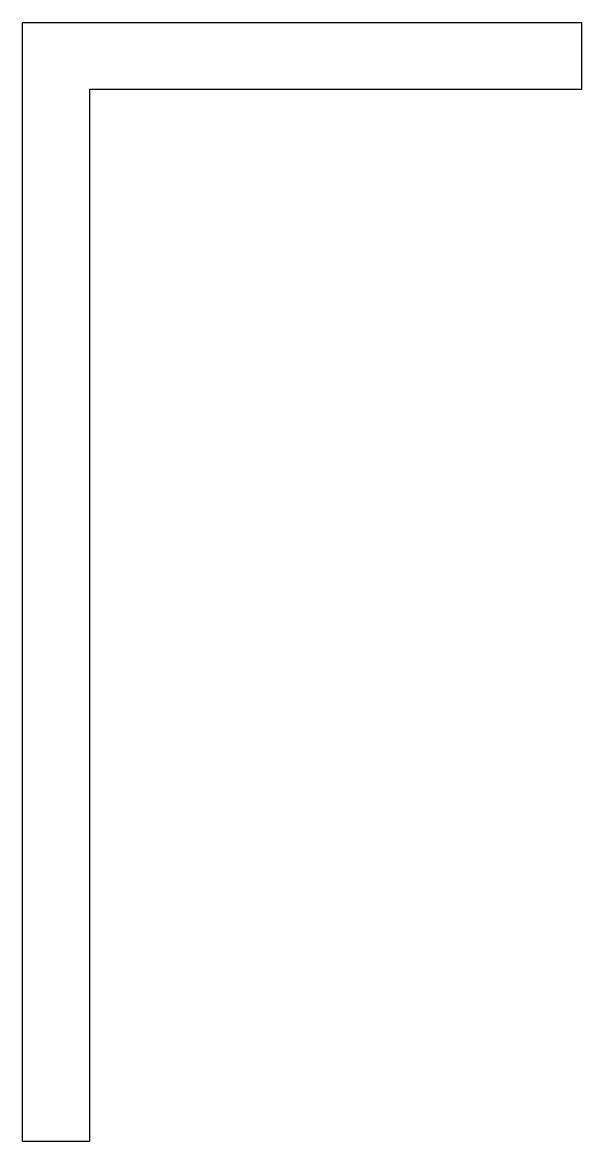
# Model space of a CAD drawing. Extents: x 1011.8 to 1036.8, y -43.4 to 6.6.
import ezdxf

# ---------------------------------------------------------------- set-up
doc = ezdxf.new("R2010")
doc.units = 0
doc.header["$LTSCALE"] = 15
doc.layers.get('0').update_dxf_attribs({"linetype": 'CONTINUOUS'})

msp = doc.modelspace()

# ---------------------------------------------------------------- linework, layer by layer
at = {"ltscale": 0.05}
msp.add_lwpolyline([(1011.776, -43.393), (1011.776, 6.607), (1036.776, 6.607), (1036.776, 3.607), (1014.776, 3.607), (1014.776, -43.393)], close=True, dxfattribs=at)

doc.saveas('drawing.dxf')
